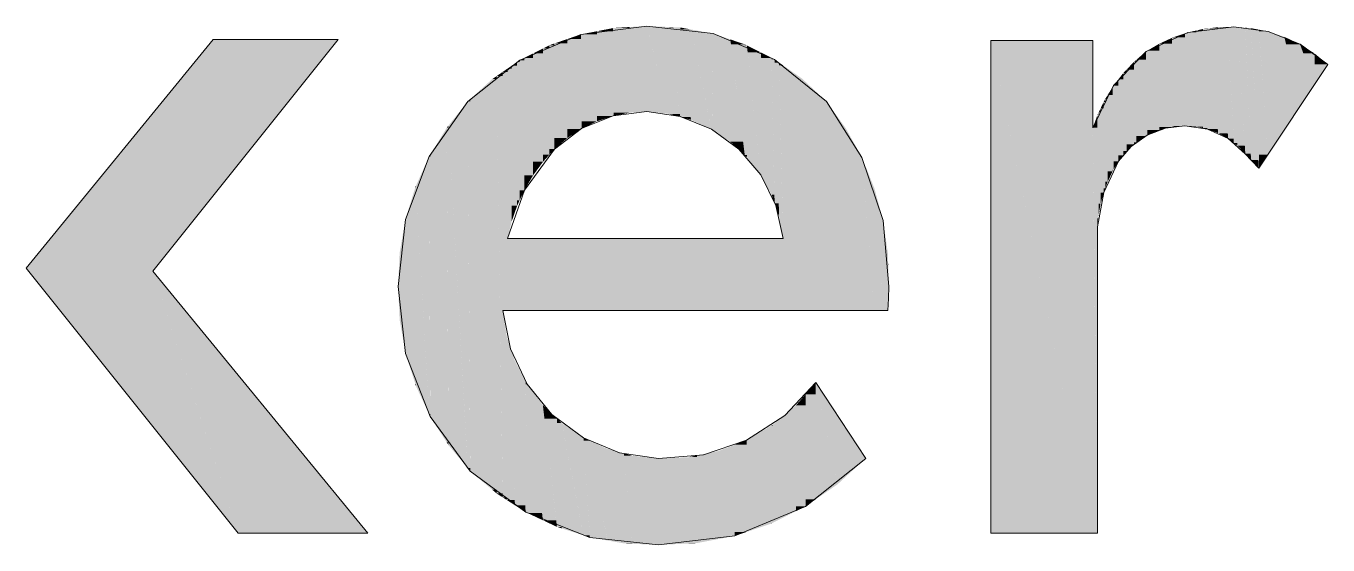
# Model space of a CAD drawing. Extents: x 885 to 2021, y 330 to 1122.
# Drawn here: x 1905.064 to 1908.531, y 650.939 to 652.32 of the extents above; entities that cross this region are included whole.
import ezdxf

# ---------------------------------------------------------------- set-up
doc = ezdxf.new("R2010")
doc.units = 0
doc.layers.get('0').update_dxf_attribs({"lineweight": 18})
doc.layers.add('P11_Plankopf_Ausführung_AF_4_800 Plankopf', color=7, linetype='Continuous', lineweight=25)

# ---------------------------------------------------------------- blocks, each defined once
blk = doc.blocks.new('Referenz-A0T8DI3SAL', base_point=(1729.7843, 502.0648))
at = {"layer": 'P11_Plankopf_Ausführung_AF_4_800 Plankopf', "color": 0, "linetype": 'Continuous', "lineweight": 13, "ltscale": 16.9}
for p, q in [((1906.7169, 652.3201), (1906.5415, 652.2979)), ((1906.8936, 652.3001), (1906.7169, 652.3201)), ((1908.2806, 652.3177), (1908.1585, 652.3033)), ((1908.3716, 652.3057), (1908.2806, 652.3177)), ((1905.5625, 652.2847), (1905.0637, 651.6759)), ((1905.4013, 651.6681), (1905.8949, 652.2847)), ((1905.8949, 652.2847), (1905.5625, 652.2847)), ((1906.5415, 652.2979), (1906.3786, 652.2293)), ((1907.0575, 652.2313), (1906.8936, 652.3001)), ((1907.9048, 652.2819), (1907.6336, 652.2819)), ((1907.6336, 652.2819), (1907.6336, 650.9701)), ((1907.9048, 652.0493), (1907.9048, 652.2819)), ((1908.1585, 652.3033), (1908.0467, 652.2525)), ((1908.4569, 652.2717), (1908.3716, 652.3057)), ((1908.0467, 652.2525), (1907.9602, 652.1617)), ((1908.5313, 652.2179), (1908.4569, 652.2717)), ((1906.3786, 652.2293), (1906.2401, 652.1194)), ((1907.1956, 652.1194), (1907.0575, 652.2313)), ((1908.3473, 651.9416), (1908.5313, 652.2179)), ((1907.9602, 652.1617), (1907.9048, 652.0493)), ((1906.2401, 652.1194), (1906.1373, 651.9728)), ((1907.29, 651.9703), (1907.1956, 652.1194)), ((1906.6273, 652.081), (1906.5435, 652.047)), ((1906.7169, 652.0925), (1906.6273, 652.081)), ((1906.8061, 652.0795), (1906.7169, 652.0925)), ((1906.8896, 652.0455), (1906.8061, 652.0795)), ((1906.5435, 652.047), (1906.4712, 651.9928)), ((1906.9625, 651.9926), (1906.8896, 652.0455)), ((1908.0985, 652.0481), (1908.05, 652.0294)), ((1908.1501, 652.0544), (1908.0985, 652.0481)), ((1908.2104, 652.0459), (1908.1501, 652.0544)), ((1908.2656, 652.0205), (1908.2104, 652.0459)), ((1908.05, 652.0294), (1908.0074, 651.9996)), ((1908.3112, 651.9801), (1908.2656, 652.0205)), ((1906.1373, 651.9728), (1906.0742, 651.8052)), ((1906.4712, 651.9928), (1906.3909, 651.8832)), ((1907.0206, 651.9237), (1906.9625, 651.9926)), ((1907.3464, 651.803), (1907.29, 651.9703)), ((1908.0074, 651.9996), (1907.9733, 651.9604)), ((1908.3112, 651.9801), (1908.3473, 651.9416)), ((1907.9733, 651.9604), (1907.9339, 651.8768)), ((1907.0606, 651.8429), (1907.0206, 651.9237)), ((1906.3909, 651.8832), (1906.3463, 651.7549)), ((1907.9339, 651.8768), (1907.9174, 651.7859)), ((1907.0801, 651.7549), (1907.0606, 651.8429)), ((1906.0742, 651.8052), (1906.0547, 651.6272)), ((1907.3615, 651.6272), (1907.3464, 651.803)), ((1907.9174, 650.9701), (1907.9174, 651.7859)), ((1907.0801, 651.7549), (1906.3463, 651.7549)), ((1905.0637, 651.6759), (1905.6289, 650.9701)), ((1905.9743, 650.9701), (1905.4013, 651.6681)), ((1906.0547, 651.6272), (1906.0748, 651.4483)), ((1907.3612, 651.5951), (1907.3615, 651.6272)), ((1907.3591, 651.5632), (1907.3612, 651.5951)), ((1906.3334, 651.5632), (1906.3537, 651.4609)), ((1906.3334, 651.5632), (1907.3591, 651.5632)), ((1906.3537, 651.4609), (1906.3983, 651.3666)), ((1906.0748, 651.4483), (1906.1404, 651.2806)), ((1906.3983, 651.3666), (1906.4645, 651.2861)), ((1907.0843, 651.2833), (1907.1669, 651.3714)), ((1907.3001, 651.1694), (1907.1669, 651.3714)), ((1906.1404, 651.2806), (1906.2469, 651.1355)), ((1906.4645, 651.2861), (1906.5484, 651.2241)), ((1906.9827, 651.218), (1907.0843, 651.2833)), ((1906.5484, 651.2241), (1906.6448, 651.1844)), ((1906.8683, 651.1792), (1906.9827, 651.218)), ((1906.6448, 651.1844), (1906.7479, 651.1694)), ((1906.7479, 651.1694), (1906.8683, 651.1792)), ((1907.1401, 651.0418), (1907.3001, 651.1694)), ((1906.2469, 651.1355), (1906.3945, 651.0263)), ((1906.9512, 650.963), (1907.1401, 651.0418)), ((1906.3945, 651.0263), (1906.5655, 650.9593)), ((1905.6289, 650.9701), (1905.9743, 650.9701)), ((1907.6336, 650.9701), (1907.9174, 650.9701)), ((1906.5655, 650.9593), (1906.7479, 650.9391)), ((1906.7479, 650.9391), (1906.9512, 650.963))]:
    blk.add_line(p, q, dxfattribs=at)
at = {"layer": 'P11_Plankopf_Ausführung_AF_4_800 Plankopf', "color": 0, "linetype": 'Continuous', "lineweight": 0, "ltscale": 0.0169}
for points in [[(1906.6717, 652.315), (1906.6285, 652.315), (1906.6717, 652.3175)], [(1906.7169, 652.3175), (1906.6717, 652.3175), (1906.7169, 652.3201)], [(1906.7169, 652.0925), (1906.6717, 652.0925), (1906.6717, 652.3175)], [(1906.7169, 652.0925), (1906.7169, 652.3175), (1906.6717, 652.3175)], [(1906.7752, 652.0925), (1906.7169, 652.0925), (1906.7169, 652.3201)], [(1906.7768, 652.3176), (1906.7176, 652.3176), (1906.7169, 652.3201)], [(1906.7768, 652.0862), (1906.7768, 652.3176), (1906.7176, 652.3176)], [(1906.805, 652.0862), (1906.7768, 652.0862), (1906.7768, 652.3176)], [(1906.806, 652.3164), (1906.7769, 652.3164), (1906.7768, 652.3176)], [(1906.806, 652.0783), (1906.806, 652.3164), (1906.7769, 652.3164)], [(1906.8339, 652.0783), (1906.806, 652.0783), (1906.806, 652.3164)], [(1906.8348, 652.311), (1906.8066, 652.311), (1906.806, 652.3164)], [(1908.2389, 652.3137), (1908.2104, 652.3137), (1908.2389, 652.3171)], [(1908.2395, 652.0352), (1908.2389, 652.0352), (1908.2389, 652.3171)], [(1908.2395, 652.0349), (1908.2395, 652.3171), (1908.2389, 652.3171)], [(1908.2395, 652.3171), (1908.2389, 652.3171), (1908.2395, 652.3171)], [(1908.2656, 652.3171), (1908.2395, 652.3171), (1908.2656, 652.3175)], [(1908.2644, 652.0349), (1908.2395, 652.0349), (1908.2395, 652.3171)], [(1908.2656, 652.0205), (1908.2656, 652.3171), (1908.2395, 652.3171)], [(1908.2806, 652.3175), (1908.2656, 652.3175), (1908.2806, 652.3177)], [(1908.28, 652.0205), (1908.2656, 652.0205), (1908.2656, 652.3175)], [(1908.2806, 652.0091), (1908.2806, 652.3175), (1908.2656, 652.3175)], [(1908.2897, 652.0091), (1908.2806, 652.0091), (1908.2806, 652.3177)], [(1908.2899, 652.3171), (1908.2806, 652.3171), (1908.2806, 652.3177)], [(1908.2899, 652.002), (1908.2899, 652.3171), (1908.2806, 652.3171)], [(1908.3098, 652.002), (1908.2899, 652.002), (1908.2899, 652.3171)], [(1908.3112, 652.3156), (1908.29, 652.3156), (1908.2899, 652.3171)], [(1905.5625, 652.088), (1905.4013, 652.088), (1905.5625, 652.2847)], [(1905.5625, 651.8693), (1905.8949, 652.2847), (1905.5625, 652.2847)], [(1906.5056, 652.2738), (1906.4712, 652.2738), (1906.5056, 652.2856)], [(1906.5415, 652.2856), (1906.5056, 652.2856), (1906.5415, 652.2979)], [(1906.5415, 652.0457), (1906.5056, 652.0457), (1906.5056, 652.2856)], [(1906.5415, 652.0457), (1906.5415, 652.2856), (1906.5056, 652.2856)], [(1906.5435, 652.2979), (1906.5415, 652.2979), (1906.5435, 652.2983)], [(1906.5435, 652.047), (1906.5415, 652.047), (1906.5415, 652.2979)], [(1906.5435, 652.047), (1906.5435, 652.2979), (1906.5415, 652.2979)], [(1906.5843, 652.2983), (1906.5435, 652.2983), (1906.5843, 652.3063)], [(1906.5843, 652.0667), (1906.5435, 652.0667), (1906.5435, 652.2983)], [(1906.5843, 652.0667), (1906.5843, 652.2983), (1906.5435, 652.2983)], [(1906.6273, 652.3063), (1906.5843, 652.3063), (1906.6273, 652.3147)], [(1906.6273, 652.081), (1906.5843, 652.081), (1906.5843, 652.3063)], [(1906.6273, 652.081), (1906.6273, 652.3063), (1906.5843, 652.3063)], [(1906.6285, 652.3147), (1906.6273, 652.3147), (1906.6285, 652.315)], [(1906.6285, 652.0812), (1906.6273, 652.0812), (1906.6273, 652.3147)], [(1906.6285, 652.0812), (1906.6285, 652.3147), (1906.6273, 652.3147)], [(1906.6717, 652.0897), (1906.6285, 652.0897), (1906.6285, 652.315)], [(1906.6717, 652.0897), (1906.6717, 652.315), (1906.6285, 652.315)], [(1906.8348, 652.0704), (1906.8348, 652.311), (1906.8066, 652.311)], [(1906.8844, 652.0704), (1906.8348, 652.0704), (1906.8348, 652.311)], [(1906.8896, 652.3008), (1906.8369, 652.3008), (1906.8348, 652.311)], [(1906.8896, 652.0455), (1906.8896, 652.3008), (1906.8369, 652.3008)], [(1906.8935, 652.0455), (1906.8896, 652.0455), (1906.8896, 652.3008)], [(1906.8936, 652.3001), (1906.8896, 652.3001), (1906.8896, 652.3008)], [(1906.8936, 652.0429), (1906.8936, 652.3001), (1906.8896, 652.3001)], [(1906.9347, 652.0429), (1906.8936, 652.0429), (1906.8936, 652.3001)], [(1906.9396, 652.2845), (1906.896, 652.2845), (1906.8936, 652.3001)], [(1906.9396, 652.0121), (1906.9396, 652.2845), (1906.896, 652.2845)], [(1906.9735, 652.0121), (1906.9396, 652.0121), (1906.9396, 652.2845)], [(1906.978, 652.2715), (1906.9412, 652.2715), (1906.9396, 652.2845)], [(1907.6336, 650.9701), (1907.9048, 650.9701), (1907.6336, 652.2819)], [(1907.9048, 652.0493), (1907.9048, 652.2819), (1907.6336, 652.2819)], [(1907.9048, 652.0493), (1907.6817, 652.0493), (1907.6336, 652.2819)], [(1908.1155, 652.2732), (1908.0822, 652.2732), (1908.1155, 652.2884)], [(1908.1196, 652.2884), (1908.1155, 652.2884), (1908.1196, 652.2902)], [(1908.1196, 652.0519), (1908.1155, 652.0519), (1908.1155, 652.2884)], [(1908.1196, 652.0519), (1908.1196, 652.2884), (1908.1155, 652.2884)], [(1908.1501, 652.2902), (1908.1196, 652.2902), (1908.1501, 652.3005)], [(1908.1501, 652.0544), (1908.1196, 652.0544), (1908.1196, 652.2902)], [(1908.1501, 652.0544), (1908.1501, 652.2902), (1908.1196, 652.2902)], [(1908.1585, 652.3005), (1908.1501, 652.3005), (1908.1585, 652.3033)], [(1908.1585, 652.0544), (1908.1501, 652.0544), (1908.1501, 652.3005)], [(1908.1585, 652.0538), (1908.1585, 652.3005), (1908.1501, 652.3005)], [(1908.1805, 652.3033), (1908.1585, 652.3033), (1908.1805, 652.3082)], [(1908.1804, 652.0538), (1908.1585, 652.0538), (1908.1585, 652.3033)], [(1908.1805, 652.0524), (1908.1805, 652.3033), (1908.1585, 652.3033)], [(1908.1986, 652.3082), (1908.1805, 652.3082), (1908.1986, 652.3123)], [(1908.1984, 652.0524), (1908.1805, 652.0524), (1908.1805, 652.3082)], [(1908.1986, 652.0485), (1908.1986, 652.3082), (1908.1805, 652.3082)], [(1908.2104, 652.3123), (1908.1986, 652.3123), (1908.2104, 652.3137)], [(1908.2103, 652.0485), (1908.1986, 652.0485), (1908.1986, 652.3123)], [(1908.2104, 652.0459), (1908.2104, 652.3123), (1908.1986, 652.3123)], [(1908.2378, 652.0459), (1908.2104, 652.0459), (1908.2104, 652.3137)], [(1908.2389, 652.0352), (1908.2389, 652.3137), (1908.2104, 652.3137)], [(1908.3112, 651.9801), (1908.3112, 652.3156), (1908.29, 652.3156)], [(1908.3257, 651.9801), (1908.3112, 651.9801), (1908.3112, 652.3156)], [(1908.3264, 652.3145), (1908.3113, 652.3145), (1908.3112, 652.3156)], [(1908.3264, 651.9639), (1908.3264, 652.3145), (1908.3113, 652.3145)], [(1908.3461, 651.9639), (1908.3264, 651.9639), (1908.3264, 652.3145)], [(1908.3473, 652.3104), (1908.3267, 652.3104), (1908.3264, 652.3145)], [(1908.3473, 651.9416), (1908.3473, 652.3104), (1908.3267, 652.3104)], [(1908.3716, 651.978), (1908.3473, 651.978), (1908.3473, 652.3104)], [(1908.3716, 652.3057), (1908.3477, 652.3057), (1908.3473, 652.3104)], [(1908.3716, 651.978), (1908.3716, 652.3057), (1908.3477, 652.3057)], [(1908.4153, 652.0437), (1908.3716, 652.0437), (1908.3716, 652.3057)], [(1908.4153, 652.2913), (1908.374, 652.2913), (1908.3716, 652.3057)], [(1908.4153, 652.0437), (1908.4153, 652.2913), (1908.374, 652.2913)], [(1908.4569, 652.1062), (1908.4153, 652.1062), (1908.4153, 652.2913)], [(1908.4569, 652.2717), (1908.4197, 652.2717), (1908.4153, 652.2913)], [(1906.414, 652.2355), (1906.3909, 652.2355), (1906.414, 652.2472)], [(1906.4409, 652.2472), (1906.414, 652.2472), (1906.4409, 652.2607)], [(1906.4409, 651.959), (1906.414, 651.959), (1906.414, 652.2472)], [(1906.4409, 651.959), (1906.4409, 652.2472), (1906.414, 652.2472)], [(1906.4577, 652.2607), (1906.4409, 652.2607), (1906.4577, 652.2691)], [(1906.4577, 651.9778), (1906.4409, 651.9778), (1906.4409, 652.2607)], [(1906.4577, 651.9778), (1906.4577, 652.2607), (1906.4409, 652.2607)], [(1906.4712, 652.2691), (1906.4577, 652.2691), (1906.4712, 652.2738)], [(1906.4712, 651.9928), (1906.4577, 651.9928), (1906.4577, 652.2691)], [(1906.4712, 651.9928), (1906.4712, 652.2691), (1906.4577, 652.2691)], [(1906.5056, 652.0223), (1906.4712, 652.0223), (1906.4712, 652.2738)], [(1906.5056, 652.0223), (1906.5056, 652.2738), (1906.4712, 652.2738)], [(1906.978, 651.9765), (1906.978, 652.2715), (1906.9412, 652.2715)], [(1906.9836, 651.9765), (1906.978, 651.9765), (1906.978, 652.2715)], [(1906.9837, 652.2686), (1906.978, 652.2686), (1906.978, 652.2715)], [(1906.9837, 651.9712), (1906.9837, 652.2686), (1906.978, 652.2686)], [(1907.0155, 651.9712), (1906.9837, 651.9712), (1906.9837, 652.2686)], [(1907.0206, 652.25), (1906.9857, 652.25), (1906.9837, 652.2686)], [(1907.0206, 651.9237), (1907.0206, 652.25), (1906.9857, 652.25)], [(1907.0454, 651.9237), (1907.0206, 651.9237), (1907.0206, 652.25)], [(1907.0494, 652.2354), (1907.0217, 652.2354), (1907.0206, 652.25)], [(1908.0467, 652.2302), (1908.0208, 652.2302), (1908.0467, 652.2525)], [(1908.05, 652.2525), (1908.0467, 652.2525), (1908.05, 652.2544)], [(1908.05, 652.0294), (1908.0467, 652.0294), (1908.0467, 652.2525)], [(1908.05, 652.0294), (1908.05, 652.2525), (1908.0467, 652.2525)], [(1908.0818, 652.2544), (1908.05, 652.2544), (1908.0818, 652.273)], [(1908.0818, 652.0432), (1908.05, 652.0432), (1908.05, 652.2544)], [(1908.0818, 652.0432), (1908.0818, 652.2544), (1908.05, 652.2544)], [(1908.0822, 652.273), (1908.0818, 652.273), (1908.0822, 652.2732)], [(1908.0822, 652.0433), (1908.0818, 652.0433), (1908.0818, 652.273)], [(1908.0822, 652.0433), (1908.0822, 652.273), (1908.0818, 652.273)], [(1908.1155, 652.0516), (1908.0822, 652.0516), (1908.0822, 652.2732)], [(1908.1155, 652.0516), (1908.1155, 652.2732), (1908.0822, 652.2732)], [(1908.4569, 652.1062), (1908.4569, 652.2717), (1908.4197, 652.2717)], [(1908.4957, 652.1645), (1908.4569, 652.1645), (1908.4569, 652.2717)], [(1908.4957, 652.2471), (1908.4658, 652.2471), (1908.4569, 652.2717)], [(1908.4957, 652.1645), (1908.4957, 652.2471), (1908.4658, 652.2471)], [(1908.5313, 652.2179), (1908.4957, 652.2179), (1908.4957, 652.2471)], [(1906.3569, 652.2071), (1906.3463, 652.2071), (1906.3569, 652.2144)], [(1906.3718, 652.2144), (1906.3569, 652.2144), (1906.3718, 652.2247)], [(1906.3718, 651.842), (1906.3569, 651.842), (1906.3569, 652.2144)], [(1906.3718, 651.842), (1906.3718, 652.2144), (1906.3569, 652.2144)], [(1906.3786, 652.2247), (1906.3718, 652.2247), (1906.3786, 652.2293)], [(1906.3786, 651.8565), (1906.3718, 651.8565), (1906.3718, 652.2247)], [(1906.3786, 651.8565), (1906.3786, 652.2247), (1906.3718, 652.2247)], [(1906.3909, 652.2293), (1906.3786, 652.2293), (1906.3909, 652.2355)], [(1906.3909, 651.8832), (1906.3786, 651.8832), (1906.3786, 652.2293)], [(1906.3909, 651.8832), (1906.3909, 652.2293), (1906.3786, 652.2293)], [(1906.414, 651.9224), (1906.3909, 651.9224), (1906.3909, 652.2355)], [(1906.414, 651.9224), (1906.414, 652.2355), (1906.3909, 652.2355)], [(1907.0494, 651.8709), (1907.0494, 652.2354), (1907.0217, 652.2354)], [(1907.057, 651.8709), (1907.0494, 651.8709), (1907.0494, 652.2354)], [(1907.0575, 652.2313), (1907.0495, 652.2313), (1907.0494, 652.2354)], [(1907.0575, 651.8481), (1907.0575, 652.2313), (1907.0495, 652.2313)], [(1907.0685, 651.8481), (1907.0575, 651.8481), (1907.0575, 652.2313)], [(1907.0694, 652.223), (1907.0577, 652.223), (1907.0575, 652.2313)], [(1907.0694, 651.8142), (1907.0694, 652.223), (1907.0577, 652.223)], [(1907.0787, 651.8142), (1907.0694, 651.8142), (1907.0694, 652.223)], [(1907.0801, 652.2155), (1907.0696, 652.2155), (1907.0694, 652.223)], [(1907.0801, 651.7549), (1907.0801, 652.2155), (1907.0696, 652.2155)], [(1907.0801, 651.5632), (1907.1305, 651.5632), (1907.0801, 652.2155)], [(1907.1305, 652.1803), (1907.0828, 652.1803), (1907.0801, 652.2155)], [(1908.0149, 652.2043), (1907.995, 652.2043), (1908.0149, 652.2252)], [(1908.0208, 652.2252), (1908.0149, 652.2252), (1908.0208, 652.2302)], [(1908.0208, 652.0107), (1908.0149, 652.0107), (1908.0149, 652.2252)], [(1908.0208, 652.0107), (1908.0208, 652.2252), (1908.0149, 652.2252)], [(1908.0467, 652.0273), (1908.0208, 652.0273), (1908.0208, 652.2302)], [(1908.0467, 652.0273), (1908.0467, 652.2302), (1908.0208, 652.2302)], [(1908.4957, 652.1645), (1908.5313, 652.2179), (1908.4957, 652.2179)], [(1906.3056, 652.1256), (1906.2469, 652.1256), (1906.3056, 652.1791)], [(1906.3171, 652.1791), (1906.3056, 652.1791), (1906.3171, 652.187)], [(1906.317, 651.0858), (1906.3056, 651.0858), (1906.3056, 652.1791)], [(1906.3171, 651.076), (1906.3171, 652.1791), (1906.3056, 652.1791)], [(1906.3334, 652.187), (1906.3171, 652.187), (1906.3334, 652.1982)], [(1906.3332, 651.076), (1906.3171, 651.076), (1906.3171, 652.187)], [(1906.3334, 651.0656), (1906.3334, 652.187), (1906.3171, 652.187)], [(1906.3463, 652.1982), (1906.3334, 652.1982), (1906.3463, 652.2071)], [(1906.3334, 651.5632), (1906.3463, 651.5632), (1906.3334, 652.1982)], [(1906.3463, 651.5632), (1906.3463, 652.1982), (1906.3334, 652.1982)], [(1906.3569, 651.7991), (1906.3463, 651.7991), (1906.3463, 652.2071)], [(1906.3569, 651.7991), (1906.3569, 652.2071), (1906.3463, 652.2071)], [(1907.1305, 651.5632), (1907.1305, 652.1803), (1907.0828, 652.1803)], [(1907.1305, 651.5632), (1907.1956, 651.5632), (1907.1305, 652.1803)], [(1907.1956, 652.1194), (1907.1369, 652.1194), (1907.1305, 652.1803)], [(1907.9733, 652.1617), (1907.9602, 652.1617), (1907.9733, 652.1786)], [(1907.986, 652.1786), (1907.9733, 652.1786), (1907.986, 652.1948)], [(1907.986, 651.9762), (1907.9733, 651.9762), (1907.9733, 652.1786)], [(1907.986, 651.9762), (1907.986, 652.1786), (1907.9733, 652.1786)], [(1907.995, 652.1948), (1907.986, 652.1948), (1907.995, 652.2043)], [(1907.995, 651.9875), (1907.986, 651.9875), (1907.986, 652.1948)], [(1907.995, 651.9875), (1907.995, 652.1948), (1907.986, 652.1948)], [(1908.0149, 652.0054), (1907.995, 652.0054), (1907.995, 652.2043)], [(1908.0149, 652.0054), (1908.0149, 652.2043), (1907.995, 652.2043)], [(1907.9578, 652.1367), (1907.9446, 652.1367), (1907.9578, 652.1577)], [(1907.9602, 652.1577), (1907.9578, 652.1577), (1907.9602, 652.1617)], [(1907.9602, 651.938), (1907.9578, 651.938), (1907.9578, 652.1577)], [(1907.9602, 651.938), (1907.9602, 652.1577), (1907.9578, 652.1577)], [(1907.9733, 651.9604), (1907.9602, 651.9604), (1907.9602, 652.1617)], [(1907.9733, 651.9604), (1907.9733, 652.1617), (1907.9602, 652.1617)], [(1908.4569, 652.1062), (1908.4957, 652.1645), (1908.4569, 652.1645)], [(1906.2401, 652.0554), (1906.1889, 652.0554), (1906.2401, 652.1194)], [(1906.2469, 652.1194), (1906.2401, 652.1194), (1906.2469, 652.1256)], [(1906.2468, 651.1436), (1906.2401, 651.1436), (1906.2401, 652.1194)], [(1906.2469, 651.1355), (1906.2469, 652.1194), (1906.2401, 652.1194)], [(1906.3028, 651.1355), (1906.2469, 651.1355), (1906.2469, 652.1256)], [(1906.3056, 651.0858), (1906.3056, 652.1256), (1906.2469, 652.1256)], [(1907.1956, 651.5632), (1907.1956, 652.1194), (1907.1369, 652.1194)], [(1907.1956, 651.5632), (1907.2473, 651.5632), (1907.1956, 652.1194)], [(1907.2473, 652.0477), (1907.2022, 652.0477), (1907.1956, 652.1194)], [(1907.9339, 652.1013), (1907.9258, 652.1013), (1907.9339, 652.1178)], [(1907.938, 652.1178), (1907.9339, 652.1178), (1907.938, 652.1262)], [(1907.938, 651.888), (1907.9339, 651.888), (1907.9339, 652.1178)], [(1907.938, 651.888), (1907.938, 652.1178), (1907.9339, 652.1178)], [(1907.9446, 652.1262), (1907.938, 652.1262), (1907.9446, 652.1367)], [(1907.9446, 651.9058), (1907.938, 651.9058), (1907.938, 652.1262)], [(1907.9446, 651.9058), (1907.9446, 652.1262), (1907.938, 652.1262)], [(1907.9578, 651.9337), (1907.9446, 651.9337), (1907.9446, 652.1367)], [(1907.9578, 651.9337), (1907.9578, 652.1367), (1907.9446, 652.1367)], [(1905.4013, 651.6759), (1905.0637, 651.6759), (1905.4013, 652.088)], [(1905.5625, 651.8693), (1905.4013, 651.8693), (1905.4013, 652.088)], [(1905.5625, 651.8693), (1905.5625, 652.088), (1905.4013, 652.088)], [(1906.5843, 652.0667), (1906.6273, 652.081), (1906.5843, 652.081)], [(1906.6273, 652.081), (1906.6285, 652.0812), (1906.6273, 652.0812)], [(1906.6285, 652.0812), (1906.6717, 652.0897), (1906.6285, 652.0897)], [(1906.6717, 652.0897), (1906.7169, 652.0925), (1906.6717, 652.0925)], [(1906.7768, 652.0862), (1906.7752, 652.0925), (1906.7169, 652.0925)], [(1906.806, 652.0783), (1906.805, 652.0862), (1906.7768, 652.0862)], [(1906.8348, 652.0704), (1906.8339, 652.0783), (1906.806, 652.0783)], [(1907.9174, 652.0493), (1907.9048, 652.0493), (1907.9174, 652.0831)], [(1907.9195, 652.0831), (1907.9174, 652.0831), (1907.9195, 652.0886)], [(1907.9195, 651.8081), (1907.9174, 651.8081), (1907.9174, 652.0831)], [(1907.9195, 651.8081), (1907.9195, 652.0831), (1907.9174, 652.0831)], [(1907.9203, 652.0886), (1907.9195, 652.0886), (1907.9203, 652.0902)], [(1907.9203, 651.8167), (1907.9195, 651.8167), (1907.9195, 652.0886)], [(1907.9203, 651.8167), (1907.9203, 652.0886), (1907.9195, 652.0886)], [(1907.9258, 652.0902), (1907.9203, 652.0902), (1907.9258, 652.1013)], [(1907.9258, 651.8471), (1907.9203, 651.8471), (1907.9203, 652.0902)], [(1907.9258, 651.8471), (1907.9258, 652.0902), (1907.9203, 652.0902)], [(1907.9339, 651.8768), (1907.9258, 651.8768), (1907.9258, 652.1013)], [(1907.9339, 651.8768), (1907.9339, 652.1013), (1907.9258, 652.1013)], [(1908.4153, 652.0437), (1908.4569, 652.1062), (1908.4153, 652.1062)], [(1906.1841, 651.9778), (1906.1404, 651.9778), (1906.1841, 652.0493)], [(1906.1889, 652.0493), (1906.1841, 652.0493), (1906.1889, 652.0554)], [(1906.1888, 651.2121), (1906.1841, 651.2121), (1906.1841, 652.0493)], [(1906.1889, 651.2046), (1906.1889, 652.0493), (1906.1841, 652.0493)], [(1906.2366, 651.2046), (1906.1889, 651.2046), (1906.1889, 652.0554)], [(1906.2401, 651.1436), (1906.2401, 652.0554), (1906.1889, 652.0554)], [(1906.5056, 652.0223), (1906.5415, 652.0457), (1906.5056, 652.0457)], [(1906.5415, 652.0457), (1906.5435, 652.047), (1906.5415, 652.047)], [(1906.5435, 652.047), (1906.5843, 652.0667), (1906.5435, 652.0667)], [(1906.8896, 652.0455), (1906.8844, 652.0704), (1906.8348, 652.0704)], [(1906.8936, 652.0429), (1906.8935, 652.0455), (1906.8896, 652.0455)], [(1906.9396, 652.0121), (1906.9347, 652.0429), (1906.8936, 652.0429)], [(1907.2473, 651.5632), (1907.2473, 652.0477), (1907.2022, 652.0477)], [(1907.2473, 651.5632), (1907.29, 651.5632), (1907.2473, 652.0477)], [(1907.29, 651.9703), (1907.2541, 651.9703), (1907.2473, 652.0477)], [(1907.9048, 650.9701), (1907.9048, 652.0493), (1907.6817, 652.0493)], [(1907.9048, 650.9701), (1907.9174, 650.9701), (1907.9048, 652.0493)], [(1907.9174, 651.7859), (1907.9174, 652.0493), (1907.9048, 652.0493)], [(1907.9174, 651.7859), (1907.9079, 651.7859), (1907.9048, 652.0493)], [(1908.05, 652.0294), (1908.0818, 652.0432), (1908.05, 652.0432)], [(1908.0818, 652.0432), (1908.0822, 652.0433), (1908.0818, 652.0433)], [(1908.0822, 652.0433), (1908.1155, 652.0516), (1908.0822, 652.0516)], [(1908.1155, 652.0516), (1908.1196, 652.0519), (1908.1155, 652.0519)], [(1908.1196, 652.0519), (1908.1501, 652.0544), (1908.1196, 652.0544)], [(1908.1585, 652.0538), (1908.1585, 652.0544), (1908.1501, 652.0544)], [(1908.1805, 652.0524), (1908.1804, 652.0538), (1908.1585, 652.0538)], [(1908.1986, 652.0485), (1908.1984, 652.0524), (1908.1805, 652.0524)], [(1908.2104, 652.0459), (1908.2103, 652.0485), (1908.1986, 652.0485)], [(1908.2389, 652.0352), (1908.2378, 652.0459), (1908.2104, 652.0459)], [(1908.3716, 651.978), (1908.4153, 652.0437), (1908.3716, 652.0437)], [(1906.4712, 651.9928), (1906.5056, 652.0223), (1906.4712, 652.0223)], [(1906.978, 651.9765), (1906.9735, 652.0121), (1906.9396, 652.0121)], [(1907.995, 651.9875), (1908.0149, 652.0054), (1907.995, 652.0054)], [(1908.0149, 652.0054), (1908.0208, 652.0107), (1908.0149, 652.0107)], [(1908.0208, 652.0107), (1908.0467, 652.0273), (1908.0208, 652.0273)], [(1908.0467, 652.0273), (1908.05, 652.0294), (1908.0467, 652.0294)], [(1908.2395, 652.0349), (1908.2395, 652.0352), (1908.2389, 652.0352)], [(1908.2656, 652.0205), (1908.2644, 652.0349), (1908.2395, 652.0349)], [(1908.2806, 652.0091), (1908.28, 652.0205), (1908.2656, 652.0205)], [(1908.2899, 652.002), (1908.2897, 652.0091), (1908.2806, 652.0091)], [(1906.1373, 651.8947), (1906.1021, 651.8947), (1906.1373, 651.9728)], [(1906.1404, 651.9728), (1906.1373, 651.9728), (1906.1404, 651.9778)], [(1906.1403, 651.2872), (1906.1373, 651.2872), (1906.1373, 651.9728)], [(1906.1404, 651.2806), (1906.1404, 651.9728), (1906.1373, 651.9728)], [(1906.1802, 651.2806), (1906.1404, 651.2806), (1906.1404, 651.9778)], [(1906.1841, 651.2121), (1906.1841, 651.9778), (1906.1404, 651.9778)], [(1906.4409, 651.959), (1906.4577, 651.9778), (1906.4409, 651.9778)], [(1906.4577, 651.9778), (1906.4712, 651.9928), (1906.4577, 651.9928)], [(1906.9837, 651.9712), (1906.9836, 651.9765), (1906.978, 651.9765)], [(1907.0206, 651.9237), (1907.0155, 651.9712), (1906.9837, 651.9712)], [(1907.29, 651.5632), (1907.29, 651.9703), (1907.2541, 651.9703)], [(1907.29, 651.5632), (1907.3232, 651.5632), (1907.29, 651.9703)], [(1907.3232, 651.8884), (1907.2967, 651.8884), (1907.29, 651.9703)], [(1907.9733, 651.9604), (1907.986, 651.9762), (1907.9733, 651.9762)], [(1907.986, 651.9762), (1907.995, 651.9875), (1907.986, 651.9875)], [(1908.3112, 651.9801), (1908.3098, 652.002), (1908.2899, 652.002)], [(1908.3264, 651.9639), (1908.3257, 651.9801), (1908.3112, 651.9801)], [(1908.3473, 651.9416), (1908.3716, 651.978), (1908.3473, 651.978)], [(1906.414, 651.9224), (1906.4409, 651.959), (1906.414, 651.959)], [(1907.9578, 651.9337), (1907.9602, 651.938), (1907.9578, 651.938)], [(1907.9602, 651.938), (1907.9733, 651.9604), (1907.9602, 651.9604)], [(1908.3473, 651.9416), (1908.3461, 651.9639), (1908.3264, 651.9639)], [(1906.3909, 651.8832), (1906.414, 651.9224), (1906.3909, 651.9224)], [(1907.0494, 651.8709), (1907.0454, 651.9237), (1907.0206, 651.9237)], [(1907.938, 651.888), (1907.9446, 651.9058), (1907.938, 651.9058)], [(1907.9446, 651.9058), (1907.9578, 651.9337), (1907.9446, 651.9337)], [(1905.4013, 651.6681), (1905.5625, 651.8693), (1905.4013, 651.8693)], [(1906.1005, 651.8074), (1906.0748, 651.8074), (1906.1005, 651.891)], [(1906.1021, 651.891), (1906.1005, 651.891), (1906.1021, 651.8947)], [(1906.1021, 651.3676), (1906.1005, 651.3676), (1906.1005, 651.891)], [(1906.1021, 651.3623), (1906.1021, 651.891), (1906.1005, 651.891)], [(1906.1329, 651.3623), (1906.1021, 651.3623), (1906.1021, 651.8947)], [(1906.1373, 651.2872), (1906.1373, 651.8947), (1906.1021, 651.8947)], [(1906.3786, 651.8565), (1906.3909, 651.8832), (1906.3786, 651.8832)], [(1907.0575, 651.8481), (1907.057, 651.8709), (1907.0494, 651.8709)], [(1907.3232, 651.5632), (1907.3232, 651.8884), (1907.2967, 651.8884)], [(1907.3232, 651.5632), (1907.3464, 651.5632), (1907.3232, 651.8884)], [(1907.3464, 651.803), (1907.3293, 651.803), (1907.3232, 651.8884)], [(1907.9258, 651.8471), (1907.9339, 651.8768), (1907.9258, 651.8768)], [(1907.9339, 651.8768), (1907.938, 651.888), (1907.9339, 651.888)], [(1906.3569, 651.7991), (1906.3718, 651.842), (1906.3569, 651.842)], [(1906.3718, 651.842), (1906.3786, 651.8565), (1906.3718, 651.8565)], [(1907.0694, 651.8142), (1907.0685, 651.8481), (1907.0575, 651.8481)], [(1907.9203, 651.8167), (1907.9258, 651.8471), (1907.9203, 651.8471)], [(1906.0742, 651.7174), (1906.0589, 651.7174), (1906.0742, 651.8052)], [(1906.0748, 651.8052), (1906.0742, 651.8052), (1906.0748, 651.8074)], [(1906.0748, 651.452), (1906.0742, 651.452), (1906.0742, 651.8052)], [(1906.0748, 651.4483), (1906.0748, 651.8052), (1906.0742, 651.8052)], [(1906.0958, 651.4483), (1906.0748, 651.4483), (1906.0748, 651.8074)], [(1906.1005, 651.3676), (1906.1005, 651.8074), (1906.0748, 651.8074)], [(1906.3463, 651.7549), (1906.3569, 651.7991), (1906.3463, 651.7991)], [(1907.0801, 651.7549), (1907.0787, 651.8142), (1907.0694, 651.8142)], [(1907.3464, 651.5632), (1907.3464, 651.803), (1907.3293, 651.803)], [(1907.3464, 651.5632), (1907.3591, 651.5632), (1907.3464, 651.803)], [(1907.3591, 651.7164), (1907.351, 651.7164), (1907.3464, 651.803)], [(1907.9174, 651.7859), (1907.9195, 651.8081), (1907.9174, 651.8081)], [(1907.9195, 651.8081), (1907.9203, 651.8167), (1907.9195, 651.8167)], [(1907.9174, 650.9701), (1907.9174, 651.7859), (1907.9079, 651.7859)], [(1906.3463, 651.5632), (1907.0801, 651.5632), (1906.3463, 651.7549)], [(1907.0801, 651.5632), (1907.0801, 651.7549), (1906.3463, 651.7549)], [(1906.0588, 651.6272), (1906.0547, 651.6272), (1906.0588, 651.7168)], [(1906.0589, 651.7168), (1906.0588, 651.7168), (1906.0589, 651.7174)], [(1906.0589, 651.5392), (1906.0588, 651.5392), (1906.0588, 651.7168)], [(1906.0589, 651.5371), (1906.0589, 651.7168), (1906.0588, 651.7168)], [(1906.0693, 651.5371), (1906.0589, 651.5371), (1906.0589, 651.7174)], [(1906.0742, 651.452), (1906.0742, 651.7174), (1906.0589, 651.7174)], [(1907.3591, 651.5632), (1907.3591, 651.7164), (1907.351, 651.7164)], [(1907.3592, 651.5645), (1907.3591, 651.5645), (1907.3591, 651.7164)], [(1907.3592, 651.7156), (1907.3591, 651.7156), (1907.3591, 651.7164)], [(1907.3592, 651.5645), (1907.3592, 651.7156), (1907.3591, 651.7156)], [(1907.36, 651.5738), (1907.3592, 651.5738), (1907.3592, 651.7156)], [(1907.36, 651.6845), (1907.3594, 651.6845), (1907.3592, 651.7156)], [(1905.4013, 651.2543), (1905.4013, 651.6759), (1905.0637, 651.6759)], [(1905.5362, 651.2543), (1905.4013, 651.2543), (1905.4013, 651.6681)], [(1905.6289, 651.3909), (1905.4917, 651.3909), (1905.4013, 651.6681)], [(1907.36, 651.5738), (1907.36, 651.6845), (1907.3594, 651.6845)], [(1907.3607, 651.5845), (1907.36, 651.5845), (1907.36, 651.6845)], [(1907.3607, 651.657), (1907.3602, 651.657), (1907.36, 651.6845)], [(1906.0588, 651.5392), (1906.0588, 651.6272), (1906.0547, 651.6272)], [(1907.3607, 651.5845), (1907.3607, 651.657), (1907.3602, 651.657)], [(1907.3612, 651.5951), (1907.3607, 651.5951), (1907.3607, 651.657)], [(1907.3612, 651.6374), (1907.3609, 651.6374), (1907.3607, 651.657)], [(1907.3612, 651.5951), (1907.3612, 651.6374), (1907.3609, 651.6374)], [(1907.3615, 651.6047), (1907.3612, 651.6047), (1907.3612, 651.6374)], [(1907.3615, 651.6272), (1907.3613, 651.6272), (1907.3612, 651.6374)], [(1907.3615, 651.6047), (1907.3615, 651.6272), (1907.3613, 651.6272)], [(1907.3615, 651.6058), (1907.3615, 651.6058), (1907.3615, 651.6272)], [(1907.3615, 651.6244), (1907.3615, 651.6244), (1907.3615, 651.6272)], [(1907.3615, 651.6058), (1907.3615, 651.6244), (1907.3615, 651.6244)], [(1907.3616, 651.6165), (1907.3615, 651.6165), (1907.3615, 651.6244)], [(1907.3607, 651.5845), (1907.3612, 651.5951), (1907.3607, 651.5951)], [(1907.3612, 651.5951), (1907.3615, 651.6047), (1907.3612, 651.6047)], [(1907.3615, 651.6058), (1907.3616, 651.6165), (1907.3615, 651.6165)], [(1907.3615, 651.6047), (1907.3615, 651.6058), (1907.3615, 651.6058)], [(1906.344, 651.0656), (1906.3334, 651.0656), (1906.3334, 651.5632)], [(1906.3441, 651.4944), (1906.3348, 651.4944), (1906.3334, 651.5632)], [(1907.3591, 651.5632), (1907.3592, 651.5645), (1907.3591, 651.5645)], [(1907.3592, 651.5645), (1907.36, 651.5738), (1907.3592, 651.5738)], [(1907.36, 651.5738), (1907.3607, 651.5845), (1907.36, 651.5845)], [(1906.0589, 651.5371), (1906.0589, 651.5392), (1906.0588, 651.5392)], [(1906.0742, 651.452), (1906.0693, 651.5371), (1906.0589, 651.5371)], [(1906.3441, 651.0587), (1906.3441, 651.4944), (1906.3348, 651.4944)], [(1906.3653, 651.0587), (1906.3441, 651.0587), (1906.3441, 651.4944)], [(1906.366, 651.4283), (1906.3473, 651.4283), (1906.3441, 651.4944)], [(1906.0748, 651.4483), (1906.0748, 651.452), (1906.0742, 651.452)], [(1906.1005, 651.3676), (1906.0958, 651.4483), (1906.0748, 651.4483)], [(1906.366, 651.0446), (1906.366, 651.4283), (1906.3473, 651.4283)], [(1906.3932, 651.0446), (1906.366, 651.0446), (1906.366, 651.4283)], [(1906.3945, 651.3739), (1906.3698, 651.3739), (1906.366, 651.4283)], [(1905.6289, 650.9701), (1905.6289, 651.3909), (1905.4917, 651.3909)], [(1905.6289, 650.9701), (1905.9743, 650.9701), (1905.6289, 651.3909)], [(1906.1021, 651.3623), (1906.1021, 651.3676), (1906.1005, 651.3676)], [(1906.1373, 651.2872), (1906.1329, 651.3623), (1906.1021, 651.3623)], [(1906.3945, 651.0263), (1906.3945, 651.3739), (1906.3698, 651.3739)], [(1906.3983, 651.0263), (1906.3945, 651.0263), (1906.3945, 651.3739)], [(1906.3983, 651.3666), (1906.3946, 651.3666), (1906.3945, 651.3739)], [(1906.3983, 651.0245), (1906.3983, 651.3666), (1906.3946, 651.3666)], [(1906.438, 651.0245), (1906.3983, 651.0245), (1906.3983, 651.3666)], [(1906.4403, 651.3111), (1906.4047, 651.3111), (1906.3983, 651.3666)], [(1907.1669, 651.3403), (1907.1401, 651.3403), (1907.1669, 651.3714)], [(1907.2246, 651.1), (1907.1669, 651.1), (1907.1669, 651.3714)], [(1907.2246, 651.284), (1907.1855, 651.284), (1907.1669, 651.3714)], [(1906.4403, 651.0048), (1906.4403, 651.3111), (1906.4047, 651.3111)], [(1906.4757, 651.0048), (1906.4403, 651.0048), (1906.4403, 651.3111)], [(1906.4778, 651.2755), (1906.4444, 651.2755), (1906.4403, 651.3111)], [(1907.1142, 651.2588), (1907.0522, 651.2588), (1907.1142, 651.3104)], [(1907.1401, 651.3104), (1907.1142, 651.3104), (1907.1401, 651.3403)], [(1907.1401, 651.0418), (1907.1142, 651.0418), (1907.1142, 651.3104)], [(1907.1401, 651.0418), (1907.1401, 651.3104), (1907.1142, 651.3104)], [(1907.1669, 651.0603), (1907.1401, 651.0603), (1907.1401, 651.3403)], [(1907.1669, 651.0603), (1907.1669, 651.3403), (1907.1401, 651.3403)], [(1906.1404, 651.2806), (1906.1403, 651.2872), (1906.1373, 651.2872)], [(1906.1841, 651.2121), (1906.1802, 651.2806), (1906.1404, 651.2806)], [(1907.2246, 651.1), (1907.2246, 651.284), (1907.1855, 651.284)], [(1907.3001, 651.1694), (1907.2246, 651.1694), (1907.2246, 651.284)], [(1905.6289, 650.9701), (1905.5362, 651.2543), (1905.4013, 651.2543)], [(1906.4778, 650.9872), (1906.4778, 651.2755), (1906.4444, 651.2755)], [(1906.4906, 650.9872), (1906.4778, 650.9872), (1906.4778, 651.2755)], [(1906.4907, 651.2632), (1906.4783, 651.2632), (1906.4778, 651.2755)], [(1906.4907, 650.983), (1906.4907, 651.2632), (1906.4783, 651.2632)], [(1906.5448, 650.983), (1906.4907, 650.983), (1906.4907, 651.2632)], [(1906.5484, 651.2241), (1906.4983, 651.2241), (1906.4907, 651.2632)], [(1907.0484, 651.218), (1906.9827, 651.218), (1907.0484, 651.2566)], [(1907.0522, 651.2566), (1907.0484, 651.2566), (1907.0522, 651.2588)], [(1907.0522, 650.9977), (1907.0484, 650.9977), (1907.0484, 651.2566)], [(1907.0522, 650.9977), (1907.0522, 651.2566), (1907.0484, 651.2566)], [(1907.1142, 651.0288), (1907.0522, 651.0288), (1907.0522, 651.2588)], [(1907.1142, 651.0288), (1907.1142, 651.2588), (1907.0522, 651.2588)], [(1906.1889, 651.2046), (1906.1888, 651.2121), (1906.1841, 651.2121)], [(1906.5484, 650.9647), (1906.5484, 651.2241), (1906.4983, 651.2241)], [(1906.5651, 650.9647), (1906.5484, 650.9647), (1906.5484, 651.2241)], [(1906.5655, 651.2162), (1906.5489, 651.2162), (1906.5484, 651.2241)], [(1906.5655, 650.9593), (1906.5655, 651.2162), (1906.5489, 651.2162)], [(1906.6101, 650.9593), (1906.5655, 650.9593), (1906.5655, 651.2162)], [(1906.6116, 651.195), (1906.5691, 651.195), (1906.5655, 651.2162)], [(1906.9827, 651.2059), (1906.9512, 651.2059), (1906.9827, 651.218)], [(1907.0484, 650.9958), (1906.9827, 650.9958), (1906.9827, 651.218)], [(1907.0484, 650.9958), (1907.0484, 651.218), (1906.9827, 651.218)], [(1906.2401, 651.1436), (1906.2366, 651.2046), (1906.1889, 651.2046)], [(1906.6116, 650.9511), (1906.6116, 651.195), (1906.5691, 651.195)], [(1906.6546, 650.9511), (1906.6116, 650.9511), (1906.6116, 651.195)], [(1906.656, 651.1828), (1906.6137, 651.1828), (1906.6116, 651.195)], [(1906.656, 650.9432), (1906.656, 651.1828), (1906.6137, 651.1828)], [(1906.6786, 650.9432), (1906.656, 650.9432), (1906.656, 651.1828)], [(1906.6787, 651.1766), (1906.6566, 651.1766), (1906.656, 651.1828)], [(1906.6787, 650.9422), (1906.6787, 651.1766), (1906.6566, 651.1766)], [(1906.747, 650.9422), (1906.6787, 650.9422), (1906.6787, 651.1766)], [(1906.7479, 651.1694), (1906.6808, 651.1694), (1906.6787, 651.1766)], [(1906.8285, 651.1694), (1906.7479, 651.1694), (1906.8285, 651.1727)], [(1906.8504, 651.1727), (1906.8285, 651.1727), (1906.8504, 651.1772)], [(1906.8504, 650.944), (1906.8285, 650.944), (1906.8285, 651.1727)], [(1906.8504, 650.944), (1906.8504, 651.1727), (1906.8285, 651.1727)], [(1906.9074, 651.1772), (1906.8504, 651.1772), (1906.9074, 651.189)], [(1906.9074, 650.9547), (1906.8504, 650.9547), (1906.8504, 651.1772)], [(1906.9074, 650.9547), (1906.9074, 651.1772), (1906.8504, 651.1772)], [(1906.9512, 651.189), (1906.9074, 651.189), (1906.9512, 651.2059)], [(1906.9512, 650.963), (1906.9074, 650.963), (1906.9074, 651.189)], [(1906.9512, 650.963), (1906.9512, 651.189), (1906.9074, 651.189)], [(1906.9827, 650.9736), (1906.9512, 650.9736), (1906.9512, 651.2059)], [(1906.9827, 650.9736), (1906.9827, 651.2059), (1906.9512, 651.2059)], [(1906.2469, 651.1355), (1906.2468, 651.1436), (1906.2401, 651.1436)], [(1906.7479, 650.9391), (1906.7479, 651.1694), (1906.6808, 651.1694)], [(1906.8285, 650.9429), (1906.7479, 650.9429), (1906.7479, 651.1694)], [(1906.8285, 650.9429), (1906.8285, 651.1694), (1906.7479, 651.1694)], [(1907.2246, 651.1), (1907.3001, 651.1694), (1907.2246, 651.1694)], [(1906.3056, 651.0858), (1906.3028, 651.1355), (1906.2469, 651.1355)], [(1906.3171, 651.076), (1906.317, 651.0858), (1906.3056, 651.0858)], [(1906.3334, 651.0656), (1906.3332, 651.076), (1906.3171, 651.076)], [(1907.1669, 651.0603), (1907.2246, 651.1), (1907.1669, 651.1)], [(1906.3441, 651.0587), (1906.344, 651.0656), (1906.3334, 651.0656)], [(1906.366, 651.0446), (1906.3653, 651.0587), (1906.3441, 651.0587)], [(1906.3945, 651.0263), (1906.3932, 651.0446), (1906.366, 651.0446)], [(1907.1142, 651.0288), (1907.1401, 651.0418), (1907.1142, 651.0418)], [(1907.1401, 651.0418), (1907.1669, 651.0603), (1907.1401, 651.0603)], [(1906.3983, 651.0245), (1906.3983, 651.0263), (1906.3945, 651.0263)], [(1906.4403, 651.0048), (1906.438, 651.0245), (1906.3983, 651.0245)], [(1906.4778, 650.9872), (1906.4757, 651.0048), (1906.4403, 651.0048)], [(1907.0522, 650.9977), (1907.1142, 651.0288), (1907.0522, 651.0288)], [(1906.4907, 650.983), (1906.4906, 650.9872), (1906.4778, 650.9872)], [(1906.5484, 650.9647), (1906.5448, 650.983), (1906.4907, 650.983)], [(1906.5655, 650.9593), (1906.5651, 650.9647), (1906.5484, 650.9647)], [(1906.9512, 650.963), (1906.9827, 650.9736), (1906.9512, 650.9736)], [(1906.9827, 650.9736), (1907.0484, 650.9958), (1906.9827, 650.9958)], [(1907.0484, 650.9958), (1907.0522, 650.9977), (1907.0484, 650.9977)], [(1906.6116, 650.9511), (1906.6101, 650.9593), (1906.5655, 650.9593)], [(1906.656, 650.9432), (1906.6546, 650.9511), (1906.6116, 650.9511)], [(1906.6787, 650.9422), (1906.6786, 650.9432), (1906.656, 650.9432)], [(1906.7479, 650.9391), (1906.747, 650.9422), (1906.6787, 650.9422)], [(1906.7479, 650.9391), (1906.8285, 650.9429), (1906.7479, 650.9429)], [(1906.8285, 650.9429), (1906.8504, 650.944), (1906.8285, 650.944)], [(1906.8504, 650.944), (1906.9074, 650.9547), (1906.8504, 650.9547)], [(1906.9074, 650.9547), (1906.9512, 650.963), (1906.9074, 650.963)]]:
    blk.add_solid(points, dxfattribs=at)

msp = doc.modelspace()

# ---------------------------------------------------------------- block references
at = {"color": 8, "lineweight": 25, "ltscale": 0.25, "true_color": 0x808080}
msp.add_blockref('Referenz-A0T8DI3SAL', (1729.7843, 502.0648), dxfattribs=at)

doc.saveas('drawing.dxf')
